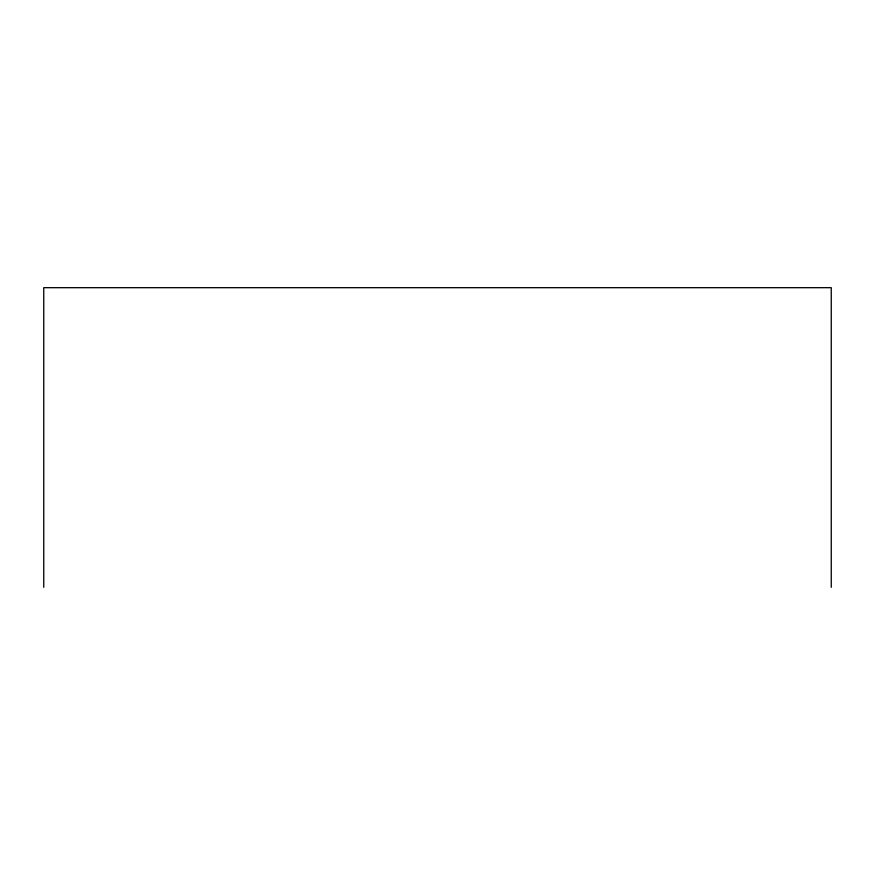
<?xml version="1.0" encoding="UTF-8"?>
<svg xmlns="http://www.w3.org/2000/svg" width="875" height="875" viewBox="0 0 875 875"><rect width="100%" height="100%" fill="white"/><g stroke="black" fill="none" stroke-linecap="round" stroke-linejoin="round"><path stroke-width="1.31" d="M831.25 587.322L831.25 287.678L43.75 287.678L43.75 587.322"/></g></svg>
